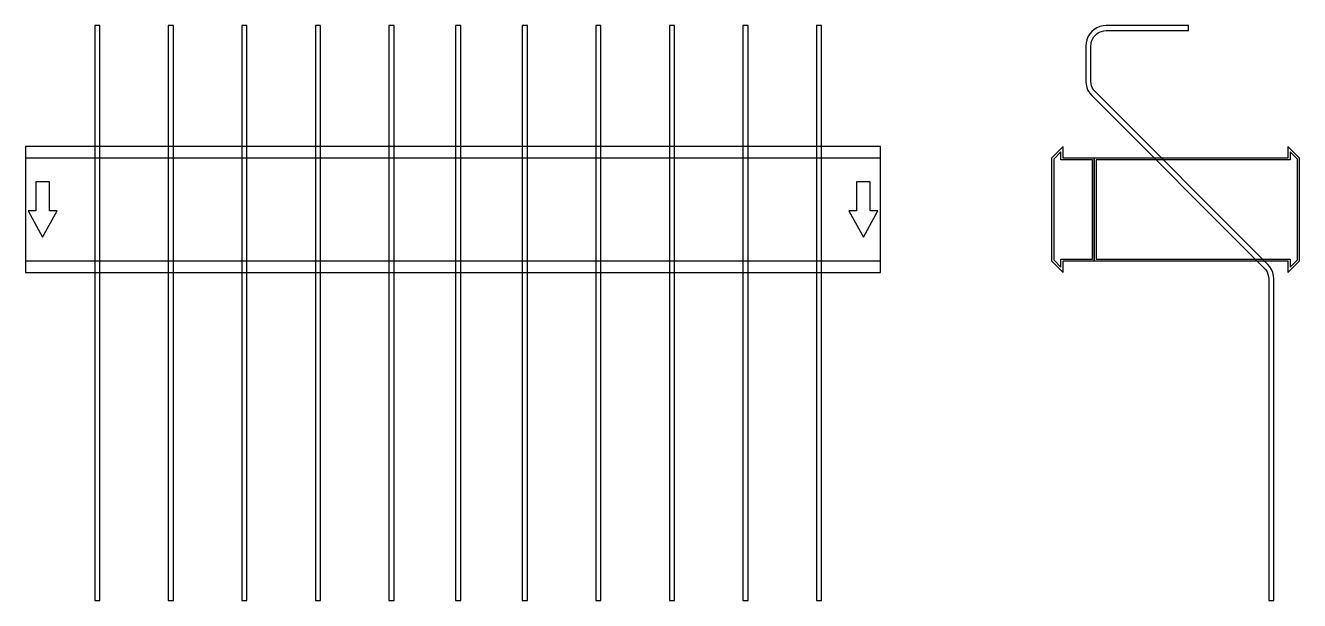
# Model space of a CAD drawing. Extents: x 0 to 1490, y -457 to 215.
import ezdxf

# ---------------------------------------------------------------- set-up
doc = ezdxf.new("R2010")
doc.units = 0
doc.layers.add('Halfen', color=7, linetype='CONTINUOUS')

msp = doc.modelspace()

# ---------------------------------------------------------------- linework, layer by layer
at = {"layer": 'Halfen', "color": 7}
for points in [[(87, -457.177), (87, 215.147), (81, 215.147), (81, -457.177)], [(173, -457.177), (173, 215.147), (167, 215.147), (167, -457.177)], [(259, -457.177), (259, 215.147), (253, 215.147), (253, -457.177)], [(345, -457.177), (345, 215.147), (339, 215.147), (339, -457.177)], [(431, -457.177), (431, 215.147), (425, 215.147), (425, -457.177)], [(509, -457.177), (509, 215.147), (503, 215.147), (503, -457.177)], [(587, -457.177), (587, 215.147), (581, 215.147), (581, -457.177)], [(673, -457.177), (673, 215.147), (667, 215.147), (667, -457.177)], [(759, -457.177), (759, 215.147), (753, 215.147), (753, -457.177)], [(845, -457.177), (845, 215.147), (839, 215.147), (839, -457.177)], [(931, -457.177), (931, 215.147), (925, 215.147), (925, -457.177)], [(1460, -457.177), (1460, -81.213), (1459.705, -77.459), (1458.825, -73.797), (1457.384, -70.317), (1455.416, -67.106), (1452.971, -64.243), (1251.272, 137.456), (1249.438, 139.604), (1247.962, 142.012), (1246.881, 144.621), (1246.222, 147.368), (1246, 150.184), (1246, 191.147), (1246.222, 193.963), (1246.881, 196.71), (1247.962, 199.319), (1249.438, 201.728), (1251.272, 203.875), (1253.42, 205.71), (1255.828, 207.186), (1258.438, 208.266), (1261.184, 208.926), (1264, 209.147), (1360, 209.147), (1360, 215.147), (1264, 215.147), (1260.246, 214.852), (1256.584, 213.973), (1253.104, 212.532), (1249.893, 210.564), (1247.029, 208.118), (1244.584, 205.254), (1242.616, 202.043), (1241.175, 198.564), (1240.295, 194.902), (1240, 191.147), (1240, 150.184), (1240.295, 146.429), (1241.175, 142.767), (1242.616, 139.288), (1244.584, 136.077), (1247.029, 133.213), (1448.728, -68.485), (1450.562, -70.633), (1452.038, -73.041), (1453.119, -75.651), (1453.778, -78.397), (1454, -81.213), (1454, -457.177)], [(0, -73.5), (1000, -73.5), (1000, 73.5), (0, 73.5)], [(0, -60), (1000, -60), (1000, 60), (0, 60)], [(1250, -60), (1250, 60), (1213.5, 60), (1213.5, 73.5), (1200, 60), (1200, -60), (1213.5, -73.5), (1213.5, -60)], [(1248, -58), (1248, 58), (1211, 58), (1211, 67.25), (1202.5, 58.75), (1202.5, -58.75), (1211, -67.25), (1211, -58)], [(1490, -60), (1490, 60), (1476.5, 73.5), (1476.5, 60), (1250, 60), (1250, -60), (1476.5, -60), (1476.5, -73.5)], [(1487.5, -58.75), (1487.5, 58.75), (1479, 67.25), (1479, 58), (1252, 58), (1252, -58), (1479, -58), (1479, -67.25)], [(20, -32.5), (37, -1.5), (28, -1.5), (28, 32.5), (12, 32.5), (12, -1.5), (3, -1.5)], [(980, -32.5), (997, -1.5), (988, -1.5), (988, 32.5), (972, 32.5), (972, -1.5), (963, -1.5)]]:
    msp.add_lwpolyline(points, close=True, dxfattribs=at)

doc.saveas('drawing.dxf')
